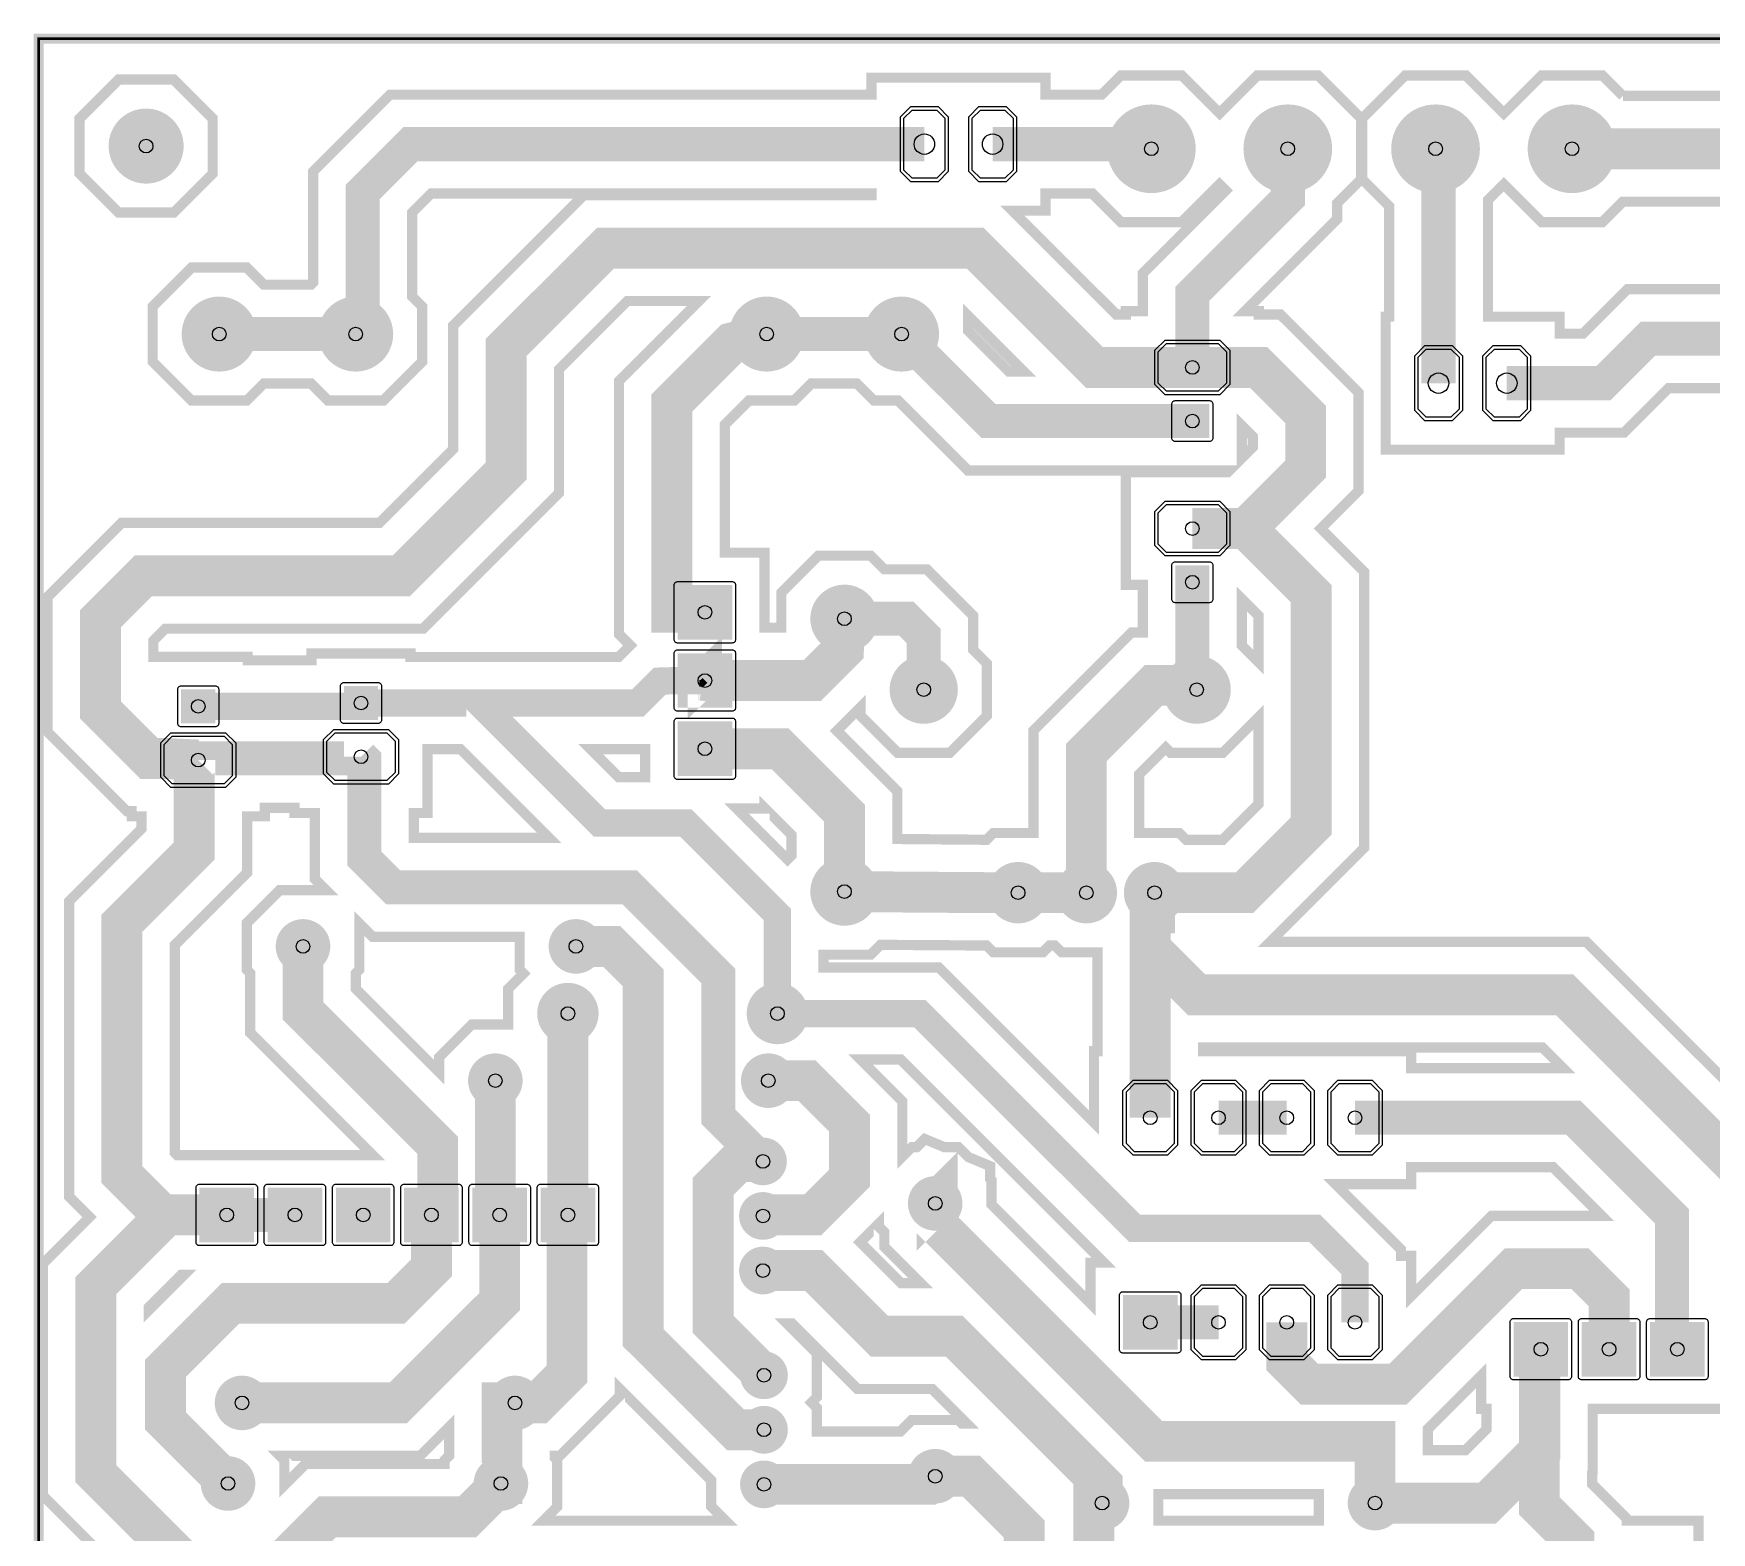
# Model space of a CAD drawing. Header units: inches. Extents: x -0.01 to 3.94, y -3.94 to 0.01.
# Drawn here: x -0.007 to 2.452, y -2.19 to 0.007 of the extents above; entities that cross this region are included whole.
import ezdxf

# ---------------------------------------------------------------- set-up
doc = ezdxf.new("R2010")
doc.units = ezdxf.units.IN
doc.header["$MEASUREMENT"] = 0
doc.layers.get('0').update_dxf_attribs({"linetype": 'CONTINUOUS'})
for name, color, linetype in [('1', 1, 'CONTINUOUS'), ('2', 2, 'CONTINUOUS'), ('3', 3, 'CONTINUOUS'), ('4', 4, 'CONTINUOUS')]:
    doc.layers.add(name, color=color, linetype=linetype)

# ---------------------------------------------------------------- blocks, each defined once
blk = doc.blocks.new('EPAD')
at = {"const_width": 0.5}
blk.add_lwpolyline([(-0.25, 0, 1), (0.25, 0, 1)], format="xyb", close=True, dxfattribs=at)
blk = doc.blocks.new('RPAD')
blk.add_trace([(-0.5, -0.5), (-0.5, 0.5), (0.5, -0.5), (0.5, 0.5)])

msp = doc.modelspace()

# ---------------------------------------------------------------- linework, layer by layer
for centre, radius in [((0.15748, -0.15748), 0.01), ((1.298087, -0.15464), 0.015), ((1.398087, -0.15464), 0.015), ((1.630709, -0.161417), 0.01), ((1.830709, -0.161417), 0.01), ((2.047244, -0.161417), 0.01), ((2.247244, -0.161417), 0.01), ((0.264567, -0.433071), 0.01), ((0.464567, -0.433071), 0.01), ((1.066929, -0.433071), 0.01), ((1.264567, -0.433071), 0.01), ((1.690845, -0.481913), 0.01), ((2.05163, -0.505034), 0.015), ((2.15163, -0.505034), 0.015), ((1.690845, -0.560653), 0.01), ((1.690845, -0.718133), 0.01), ((1.690845, -0.796874), 0.01), ((0.976378, -0.840945), 0.01), ((1.180917, -0.850394), 0.01), ((0.976378, -0.940945), 0.01), ((1.297144, -0.954354), 0.01), ((1.697144, -0.954354), 0.01), ((0.233802, -0.978797), 0.01), ((0.472441, -0.973959), 0.01), ((0.976378, -1.040945), 0.01), ((0.233802, -1.057537), 0.01), ((0.472441, -1.052699), 0.01), ((1.180917, -1.250394), 0.01), ((1.435433, -1.251969), 0.01), ((1.535433, -1.251969), 0.01), ((1.635433, -1.251969), 0.01), ((0.387402, -1.330709), 0.01), ((0.787402, -1.330709), 0.01), ((0.775591, -1.429134), 0.01), ((1.082677, -1.429134), 0.01), ((0.669291, -1.527559), 0.01), ((1.069291, -1.527559), 0.01), ((1.629134, -1.58189), 0.01), ((1.729134, -1.58189), 0.01), ((1.829134, -1.58189), 0.01), ((1.929134, -1.58189), 0.01), ((1.06152, -1.645881), 0.01), ((0.275591, -1.724409), 0.01), ((0.375591, -1.724409), 0.01), ((0.475591, -1.724409), 0.01), ((0.575591, -1.724409), 0.01), ((0.675591, -1.724409), 0.01), ((0.775591, -1.724409), 0.01), ((1.06152, -1.725881), 0.01), ((1.313898, -1.707474), 0.01), ((1.06152, -1.805881), 0.01), ((1.629134, -1.88189), 0.01), ((1.729134, -1.88189), 0.01), ((1.829134, -1.88189), 0.01), ((1.929134, -1.88189), 0.01), ((2.201575, -1.92126), 0.01), ((2.301575, -1.92126), 0.01), ((2.401575, -1.92126), 0.01), ((1.062992, -1.95937), 0.01), ((0.298032, -2), 0.01), ((0.698031, -2), 0.01), ((1.062992, -2.03937), 0.01), ((0.2775, -2.11811), 0.01), ((0.6775, -2.11811), 0.01), ((1.062992, -2.11937), 0.01), ((1.313898, -2.107474), 0.01), ((1.558504, -2.14685), 0.01), ((1.958504, -2.14685), 0.01)]:
    msp.add_circle(centre, radius)
at = {"layer": '1'}
for points in [[(1.278016, -0.09964), (1.318158, -0.09964), (1.333087, -0.114569), (1.333087, -0.194711), (1.318158, -0.20964), (1.278016, -0.20964), (1.263087, -0.194711), (1.263087, -0.114569), (1.278016, -0.09964)], [(1.378016, -0.09964), (1.418158, -0.09964), (1.433087, -0.114569), (1.433087, -0.194711), (1.418158, -0.20964), (1.378016, -0.20964), (1.363087, -0.194711), (1.363087, -0.114569), (1.378016, -0.09964)], [(1.745844, -0.456842), (1.745844, -0.506984), (1.730915, -0.521913), (1.650774, -0.521913), (1.635844, -0.506984), (1.635844, -0.456842), (1.650774, -0.441913), (1.730915, -0.441913), (1.745844, -0.456842)], [(2.031559, -0.450034), (2.071701, -0.450034), (2.08663, -0.464963), (2.08663, -0.545105), (2.071701, -0.560034), (2.031559, -0.560034), (2.01663, -0.545105), (2.01663, -0.464963), (2.031559, -0.450034)], [(2.131559, -0.450034), (2.171701, -0.450034), (2.18663, -0.464963), (2.18663, -0.545105), (2.171701, -0.560034), (2.131559, -0.560034), (2.11663, -0.545105), (2.11663, -0.464963), (2.131559, -0.450034)], [(1.665844, -0.530653), (1.715845, -0.530653), (1.716852, -0.530755), (1.717791, -0.531046), (1.71864, -0.531507), (1.71938, -0.532118), (1.71999, -0.532858), (1.720452, -0.533707), (1.720743, -0.534646), (1.720845, -0.535653), (1.720845, -0.585653), (1.720743, -0.586661), (1.720452, -0.587599), (1.71999, -0.588448), (1.71938, -0.589189), (1.71864, -0.589799), (1.717791, -0.59026), (1.716852, -0.590552), (1.715845, -0.590653), (1.665844, -0.590653), (1.664837, -0.590552), (1.663898, -0.59026), (1.663049, -0.589799), (1.662309, -0.589189), (1.661698, -0.588448), (1.661237, -0.587599), (1.660946, -0.586661), (1.660844, -0.585653), (1.660844, -0.535653), (1.660946, -0.534646), (1.661237, -0.533707), (1.661698, -0.532858), (1.662309, -0.532118), (1.663049, -0.531507), (1.663898, -0.531046), (1.664837, -0.530755), (1.665844, -0.530653)], [(1.745844, -0.693063), (1.745844, -0.743204), (1.730915, -0.758133), (1.650774, -0.758133), (1.635844, -0.743204), (1.635844, -0.693063), (1.650774, -0.678133), (1.730915, -0.678133), (1.745844, -0.693063)], [(1.665844, -0.766874), (1.715845, -0.766874), (1.716852, -0.766975), (1.717791, -0.767267), (1.71864, -0.767728), (1.71938, -0.768338), (1.71999, -0.769078), (1.720452, -0.769928), (1.720743, -0.770866), (1.720845, -0.771874), (1.720845, -0.821874), (1.720743, -0.822881), (1.720452, -0.82382), (1.71999, -0.824669), (1.71938, -0.825409), (1.71864, -0.82602), (1.717791, -0.826481), (1.716852, -0.826772), (1.715845, -0.826874), (1.665844, -0.826874), (1.664837, -0.826772), (1.663898, -0.826481), (1.663049, -0.82602), (1.662309, -0.825409), (1.661698, -0.824669), (1.661237, -0.82382), (1.660946, -0.822881), (1.660844, -0.821874), (1.660844, -0.771874), (1.660946, -0.770866), (1.661237, -0.769928), (1.661698, -0.769078), (1.662309, -0.768338), (1.663049, -0.767728), (1.663898, -0.767267), (1.664837, -0.766975), (1.665844, -0.766874)], [(0.931378, -0.880945), (0.931378, -0.800945), (0.93148, -0.799937), (0.931771, -0.798999), (0.932232, -0.79815), (0.932842, -0.797409), (0.933583, -0.796799), (0.934432, -0.796338), (0.93537, -0.796046), (0.936378, -0.795945), (1.016378, -0.795945), (1.017385, -0.796046), (1.018324, -0.796338), (1.019173, -0.796799), (1.019913, -0.797409), (1.020524, -0.79815), (1.020985, -0.798999), (1.021276, -0.799937), (1.021378, -0.800945), (1.021378, -0.880945), (1.021276, -0.881952), (1.020985, -0.882891), (1.020524, -0.88374), (1.019913, -0.88448), (1.019173, -0.885091), (1.018324, -0.885552), (1.017385, -0.885843), (1.016378, -0.885945), (0.936378, -0.885945), (0.93537, -0.885843), (0.934432, -0.885552), (0.933583, -0.885091), (0.932842, -0.88448), (0.932232, -0.88374), (0.931771, -0.882891), (0.93148, -0.881952), (0.931378, -0.880945)], [(0.931378, -0.980945), (0.931378, -0.900945), (0.93148, -0.899937), (0.931771, -0.898999), (0.932232, -0.89815), (0.932842, -0.897409), (0.933583, -0.896799), (0.934432, -0.896338), (0.93537, -0.896046), (0.936378, -0.895945), (1.016378, -0.895945), (1.017385, -0.896046), (1.018324, -0.896338), (1.019173, -0.896799), (1.019913, -0.897409), (1.020524, -0.89815), (1.020985, -0.898999), (1.021276, -0.899937), (1.021378, -0.900945), (1.021378, -0.980945), (1.021276, -0.981952), (1.020985, -0.982891), (1.020524, -0.98374), (1.019913, -0.98448), (1.019173, -0.985091), (1.018324, -0.985552), (1.017385, -0.985843), (1.016378, -0.985945), (0.936378, -0.985945), (0.93537, -0.985843), (0.934432, -0.985552), (0.933583, -0.985091), (0.932842, -0.98448), (0.932232, -0.98374), (0.931771, -0.982891), (0.93148, -0.981952), (0.931378, -0.980945)], [(0.208802, -0.948797), (0.258802, -0.948797), (0.259809, -0.948898), (0.260748, -0.94919), (0.261597, -0.949651), (0.262337, -0.950261), (0.262948, -0.951002), (0.263409, -0.951851), (0.2637, -0.952789), (0.263802, -0.953797), (0.263802, -1.003797), (0.2637, -1.004804), (0.263409, -1.005743), (0.262948, -1.006592), (0.262337, -1.007332), (0.261597, -1.007943), (0.260748, -1.008404), (0.259809, -1.008695), (0.258802, -1.008797), (0.208802, -1.008797), (0.207794, -1.008695), (0.206856, -1.008404), (0.206006, -1.007943), (0.205266, -1.007332), (0.204656, -1.006592), (0.204194, -1.005743), (0.203903, -1.004804), (0.203802, -1.003797), (0.203802, -0.953797), (0.203903, -0.952789), (0.204194, -0.951851), (0.204656, -0.951002), (0.205266, -0.950261), (0.206006, -0.949651), (0.206856, -0.94919), (0.207794, -0.948898), (0.208802, -0.948797)], [(0.447441, -0.943959), (0.497441, -0.943959), (0.498448, -0.944061), (0.499387, -0.944352), (0.500236, -0.944813), (0.500976, -0.945424), (0.501587, -0.946164), (0.502048, -0.947013), (0.502339, -0.947952), (0.502441, -0.948959), (0.502441, -0.998959), (0.502339, -0.999967), (0.502048, -1.000905), (0.501587, -1.001754), (0.500976, -1.002494), (0.500236, -1.003105), (0.499387, -1.003566), (0.498448, -1.003857), (0.497441, -1.003959), (0.447441, -1.003959), (0.446433, -1.003857), (0.445495, -1.003566), (0.444646, -1.003105), (0.443906, -1.002494), (0.443295, -1.001754), (0.442834, -1.000905), (0.442543, -0.999967), (0.442441, -0.998959), (0.442441, -0.948959), (0.442543, -0.947952), (0.442834, -0.947013), (0.443295, -0.946164), (0.443906, -0.945424), (0.444646, -0.944813), (0.445495, -0.944352), (0.446433, -0.944061), (0.447441, -0.943959)], [(0.931378, -1.080945), (0.931378, -1.000945), (0.93148, -0.999937), (0.931771, -0.998999), (0.932232, -0.99815), (0.932842, -0.997409), (0.933583, -0.996799), (0.934432, -0.996338), (0.93537, -0.996046), (0.936378, -0.995945), (1.016378, -0.995945), (1.017385, -0.996046), (1.018324, -0.996338), (1.019173, -0.996799), (1.019913, -0.997409), (1.020524, -0.99815), (1.020985, -0.998999), (1.021276, -0.999937), (1.021378, -1.000945), (1.021378, -1.080945), (1.021276, -1.081952), (1.020985, -1.082891), (1.020524, -1.08374), (1.019913, -1.08448), (1.019173, -1.085091), (1.018324, -1.085552), (1.017385, -1.085843), (1.016378, -1.085945), (0.936378, -1.085945), (0.93537, -1.085843), (0.934432, -1.085552), (0.933583, -1.085091), (0.932842, -1.08448), (0.932232, -1.08374), (0.931771, -1.082891), (0.93148, -1.081952), (0.931378, -1.080945)], [(0.288802, -1.032466), (0.288802, -1.082608), (0.273872, -1.097537), (0.193731, -1.097537), (0.178802, -1.082608), (0.178802, -1.032466), (0.193731, -1.017537), (0.273872, -1.017537), (0.288802, -1.032466)], [(0.527441, -1.027628), (0.527441, -1.07777), (0.512512, -1.092699), (0.43237, -1.092699), (0.417441, -1.07777), (0.417441, -1.027628), (0.43237, -1.012699), (0.512512, -1.012699), (0.527441, -1.027628)], [(1.604063, -1.52689), (1.654205, -1.52689), (1.669134, -1.541819), (1.669134, -1.621961), (1.654205, -1.63689), (1.604063, -1.63689), (1.589134, -1.621961), (1.589134, -1.541819), (1.604063, -1.52689)], [(1.704063, -1.52689), (1.754205, -1.52689), (1.769134, -1.541819), (1.769134, -1.621961), (1.754205, -1.63689), (1.704063, -1.63689), (1.689134, -1.621961), (1.689134, -1.541819), (1.704063, -1.52689)], [(1.804063, -1.52689), (1.854205, -1.52689), (1.869134, -1.541819), (1.869134, -1.621961), (1.854205, -1.63689), (1.804063, -1.63689), (1.789134, -1.621961), (1.789134, -1.541819), (1.804063, -1.52689)], [(1.904063, -1.52689), (1.954205, -1.52689), (1.969134, -1.541819), (1.969134, -1.621961), (1.954205, -1.63689), (1.904063, -1.63689), (1.889134, -1.621961), (1.889134, -1.541819), (1.904063, -1.52689)], [(0.235591, -1.67941), (0.315591, -1.67941), (0.316598, -1.679511), (0.317537, -1.679802), (0.318386, -1.680263), (0.319126, -1.680874), (0.319737, -1.681614), (0.320198, -1.682463), (0.320489, -1.683402), (0.320591, -1.684409), (0.320591, -1.764409), (0.320489, -1.765417), (0.320198, -1.766356), (0.319737, -1.767205), (0.319126, -1.767945), (0.318386, -1.768556), (0.317537, -1.769017), (0.316598, -1.769308), (0.315591, -1.769409), (0.235591, -1.769409), (0.234583, -1.769308), (0.233644, -1.769017), (0.232795, -1.768556), (0.232055, -1.767945), (0.231444, -1.767205), (0.230983, -1.766356), (0.230692, -1.765417), (0.230591, -1.764409), (0.230591, -1.684409), (0.230692, -1.683402), (0.230983, -1.682463), (0.231444, -1.681614), (0.232055, -1.680874), (0.232795, -1.680263), (0.233644, -1.679802), (0.234583, -1.679511), (0.235591, -1.67941)], [(0.335591, -1.67941), (0.415591, -1.67941), (0.416598, -1.679511), (0.417537, -1.679802), (0.418386, -1.680263), (0.419126, -1.680874), (0.419737, -1.681614), (0.420198, -1.682463), (0.420489, -1.683402), (0.420591, -1.684409), (0.420591, -1.764409), (0.420489, -1.765417), (0.420198, -1.766356), (0.419737, -1.767205), (0.419126, -1.767945), (0.418386, -1.768556), (0.417537, -1.769017), (0.416598, -1.769308), (0.415591, -1.769409), (0.335591, -1.769409), (0.334583, -1.769308), (0.333644, -1.769017), (0.332795, -1.768556), (0.332055, -1.767945), (0.331445, -1.767205), (0.330983, -1.766356), (0.330692, -1.765417), (0.330591, -1.764409), (0.330591, -1.684409), (0.330692, -1.683402), (0.330983, -1.682463), (0.331445, -1.681614), (0.332055, -1.680874), (0.332795, -1.680263), (0.333644, -1.679802), (0.334583, -1.679511), (0.335591, -1.67941)], [(0.435591, -1.67941), (0.515591, -1.67941), (0.516598, -1.679511), (0.517537, -1.679802), (0.518386, -1.680263), (0.519126, -1.680874), (0.519737, -1.681614), (0.520198, -1.682463), (0.520489, -1.683402), (0.520591, -1.684409), (0.520591, -1.764409), (0.520489, -1.765417), (0.520198, -1.766356), (0.519737, -1.767205), (0.519126, -1.767945), (0.518386, -1.768556), (0.517537, -1.769017), (0.516598, -1.769308), (0.515591, -1.769409), (0.435591, -1.769409), (0.434583, -1.769308), (0.433644, -1.769017), (0.432795, -1.768556), (0.432055, -1.767945), (0.431444, -1.767205), (0.430983, -1.766356), (0.430692, -1.765417), (0.430591, -1.764409), (0.430591, -1.684409), (0.430692, -1.683402), (0.430983, -1.682463), (0.431444, -1.681614), (0.432055, -1.680874), (0.432795, -1.680263), (0.433644, -1.679802), (0.434583, -1.679511), (0.435591, -1.67941)], [(0.535591, -1.67941), (0.615591, -1.67941), (0.616598, -1.679511), (0.617537, -1.679802), (0.618386, -1.680263), (0.619126, -1.680874), (0.619737, -1.681614), (0.620198, -1.682463), (0.620489, -1.683402), (0.620591, -1.684409), (0.620591, -1.764409), (0.620489, -1.765417), (0.620198, -1.766356), (0.619737, -1.767205), (0.619126, -1.767945), (0.618386, -1.768556), (0.617537, -1.769017), (0.616598, -1.769308), (0.615591, -1.769409), (0.535591, -1.769409), (0.534583, -1.769308), (0.533644, -1.769017), (0.532795, -1.768556), (0.532055, -1.767945), (0.531444, -1.767205), (0.530983, -1.766356), (0.530692, -1.765417), (0.530591, -1.764409), (0.530591, -1.684409), (0.530692, -1.683402), (0.530983, -1.682463), (0.531444, -1.681614), (0.532055, -1.680874), (0.532795, -1.680263), (0.533644, -1.679802), (0.534583, -1.679511), (0.535591, -1.67941)], [(0.635591, -1.67941), (0.715591, -1.67941), (0.716598, -1.679511), (0.717537, -1.679802), (0.718386, -1.680263), (0.719126, -1.680874), (0.719737, -1.681614), (0.720198, -1.682463), (0.720489, -1.683402), (0.720591, -1.684409), (0.720591, -1.764409), (0.720489, -1.765417), (0.720198, -1.766356), (0.719737, -1.767205), (0.719126, -1.767945), (0.718386, -1.768556), (0.717537, -1.769017), (0.716598, -1.769308), (0.715591, -1.769409), (0.635591, -1.769409), (0.634583, -1.769308), (0.633644, -1.769017), (0.632795, -1.768556), (0.632055, -1.767945), (0.631445, -1.767205), (0.630983, -1.766356), (0.630692, -1.765417), (0.630591, -1.764409), (0.630591, -1.684409), (0.630692, -1.683402), (0.630983, -1.682463), (0.631445, -1.681614), (0.632055, -1.680874), (0.632795, -1.680263), (0.633644, -1.679802), (0.634583, -1.679511), (0.635591, -1.67941)], [(0.735591, -1.67941), (0.815591, -1.67941), (0.816598, -1.679511), (0.817537, -1.679802), (0.818386, -1.680263), (0.819126, -1.680874), (0.819737, -1.681614), (0.820198, -1.682463), (0.820489, -1.683402), (0.820591, -1.684409), (0.820591, -1.764409), (0.820489, -1.765417), (0.820198, -1.766356), (0.819737, -1.767205), (0.819126, -1.767945), (0.818386, -1.768556), (0.817537, -1.769017), (0.816598, -1.769308), (0.815591, -1.769409), (0.735591, -1.769409), (0.734583, -1.769308), (0.733644, -1.769017), (0.732795, -1.768556), (0.732055, -1.767945), (0.731444, -1.767205), (0.730983, -1.766356), (0.730692, -1.765417), (0.730591, -1.764409), (0.730591, -1.684409), (0.730692, -1.683402), (0.730983, -1.682463), (0.731444, -1.681614), (0.732055, -1.680874), (0.732795, -1.680263), (0.733644, -1.679802), (0.734583, -1.679511), (0.735591, -1.67941)], [(1.589134, -1.83689), (1.669134, -1.83689), (1.670141, -1.836991), (1.67108, -1.837283), (1.671929, -1.837744), (1.672669, -1.838354), (1.67328, -1.839095), (1.673741, -1.839944), (1.674032, -1.840882), (1.674134, -1.84189), (1.674134, -1.92189), (1.674032, -1.922897), (1.673741, -1.923836), (1.67328, -1.924685), (1.672669, -1.925425), (1.671929, -1.926036), (1.67108, -1.926497), (1.670141, -1.926788), (1.669134, -1.92689), (1.589134, -1.92689), (1.588126, -1.926788), (1.587188, -1.926497), (1.586339, -1.926036), (1.585598, -1.925425), (1.584988, -1.924685), (1.584527, -1.923836), (1.584235, -1.922897), (1.584134, -1.92189), (1.584134, -1.84189), (1.584235, -1.840882), (1.584527, -1.839944), (1.584988, -1.839095), (1.585598, -1.838354), (1.586339, -1.837744), (1.587188, -1.837283), (1.588126, -1.836991), (1.589134, -1.83689)], [(1.704063, -1.82689), (1.754205, -1.82689), (1.769134, -1.841819), (1.769134, -1.921961), (1.754205, -1.93689), (1.704063, -1.93689), (1.689134, -1.921961), (1.689134, -1.841819), (1.704063, -1.82689)], [(1.804063, -1.82689), (1.854205, -1.82689), (1.869134, -1.841819), (1.869134, -1.921961), (1.854205, -1.93689), (1.804063, -1.93689), (1.789134, -1.921961), (1.789134, -1.841819), (1.804063, -1.82689)], [(1.904063, -1.82689), (1.954205, -1.82689), (1.969134, -1.841819), (1.969134, -1.921961), (1.954205, -1.93689), (1.904063, -1.93689), (1.889134, -1.921961), (1.889134, -1.841819), (1.904063, -1.82689)], [(2.241575, -1.96626), (2.161575, -1.96626), (2.160567, -1.966158), (2.159629, -1.965867), (2.15878, -1.965406), (2.158039, -1.964795), (2.157429, -1.964055), (2.156968, -1.963206), (2.156676, -1.962267), (2.156575, -1.96126), (2.156575, -1.88126), (2.156676, -1.880252), (2.156968, -1.879314), (2.157429, -1.878465), (2.158039, -1.877724), (2.15878, -1.877114), (2.159629, -1.876653), (2.160567, -1.876361), (2.161575, -1.87626), (2.241575, -1.87626), (2.242582, -1.876361), (2.243521, -1.876653), (2.24437, -1.877114), (2.24511, -1.877724), (2.245721, -1.878465), (2.246182, -1.879314), (2.246473, -1.880252), (2.246575, -1.88126), (2.246575, -1.96126), (2.246473, -1.962267), (2.246182, -1.963206), (2.245721, -1.964055), (2.24511, -1.964795), (2.24437, -1.965406), (2.243521, -1.965867), (2.242582, -1.966158), (2.241575, -1.96626)], [(2.341575, -1.96626), (2.261575, -1.96626), (2.260567, -1.966158), (2.259629, -1.965867), (2.25878, -1.965406), (2.258039, -1.964795), (2.257429, -1.964055), (2.256968, -1.963206), (2.256676, -1.962267), (2.256575, -1.96126), (2.256575, -1.88126), (2.256676, -1.880252), (2.256968, -1.879314), (2.257429, -1.878465), (2.258039, -1.877724), (2.25878, -1.877114), (2.259629, -1.876653), (2.260567, -1.876361), (2.261575, -1.87626), (2.341575, -1.87626), (2.342582, -1.876361), (2.343521, -1.876653), (2.34437, -1.877114), (2.34511, -1.877724), (2.345721, -1.878465), (2.346182, -1.879314), (2.346473, -1.880252), (2.346575, -1.88126), (2.346575, -1.96126), (2.346473, -1.962267), (2.346182, -1.963206), (2.345721, -1.964055), (2.34511, -1.964795), (2.34437, -1.965406), (2.343521, -1.965867), (2.342582, -1.966158), (2.341575, -1.96626)], [(2.441575, -1.96626), (2.361575, -1.96626), (2.360567, -1.966158), (2.359629, -1.965867), (2.358779, -1.965406), (2.358039, -1.964795), (2.357429, -1.964055), (2.356968, -1.963206), (2.356676, -1.962267), (2.356575, -1.96126), (2.356575, -1.88126), (2.356676, -1.880252), (2.356968, -1.879314), (2.357429, -1.878465), (2.358039, -1.877724), (2.358779, -1.877114), (2.359629, -1.876653), (2.360567, -1.876361), (2.361575, -1.87626), (2.441575, -1.87626), (2.442582, -1.876361), (2.443521, -1.876653), (2.44437, -1.877114), (2.44511, -1.877724), (2.445721, -1.878465), (2.446182, -1.879314), (2.446473, -1.880252), (2.446575, -1.88126), (2.446575, -1.96126), (2.446473, -1.962267), (2.446182, -1.963206), (2.445721, -1.964055), (2.44511, -1.964795), (2.44437, -1.965406), (2.443521, -1.965867), (2.442582, -1.966158), (2.441575, -1.96626)]]:
    msp.add_lwpolyline(points, close=True, dxfattribs=at)
at = {"layer": '2', "const_width": 0.004}
msp.add_lwpolyline([(0, -3.937008), (3.937008, -3.937008), (3.937008, 0), (0, 0), (0, -3.937008)], dxfattribs=at)
msp.add_lwpolyline([(0, -3.937008), (3.937008, -3.937008), (3.937008, 0), (0, 0), (0, -3.937008)], dxfattribs=at)
at = {"layer": '3'}
for points, const_width in [([(3.937008, -3.929134), (0, -3.929134), (0, 0), (3.937008, 0), (3.937008, -3.929134)], 0.015), ([(0.1675, -2.29718), (0.006256, -2.135936), (0.006256, -1.79586), (0.074604, -1.727512), (0.044548, -1.697456), (0.044548, -1.264468), (0.150553, -1.158463), (0.150553, -1.140037), (0.136302, -1.140037), (0.136302, -1.132617), (0.129316, -1.132617), (0.013052, -1.016353), (0.013052, -0.818292), (0.121442, -0.709902), (0.499395, -0.709902), (0.60754, -0.601757), (0.60754, -0.420654), (0.798607, -0.229587), (1.220587, -0.229587), (1.220587, -0.22714), (0.574947, -0.22714), (0.547313, -0.254774), (0.547313, -0.377931), (0.562067, -0.392685), (0.562067, -0.473457), (0.504953, -0.53057), (0.424181, -0.53057), (0.399181, -0.50557), (0.329953, -0.50557), (0.304953, -0.53057), (0.224181, -0.53057), (0.167067, -0.473457), (0.167067, -0.392685), (0.224181, -0.335571), (0.304953, -0.335571), (0.329953, -0.360571), (0.399181, -0.360571), (0.402313, -0.357439), (0.402313, -0.194713), (0.514886, -0.082141), (1.220587, -0.082141), (1.220587, -0.057141), (1.475587, -0.057141), (1.475587, -0.082141), (1.557958, -0.082141), (1.586181, -0.053918), (1.675237, -0.053918), (1.730709, -0.10939), (1.786181, -0.053918), (1.875237, -0.053918), (1.938208, -0.116889), (1.938208, -0.205945), (1.903208, -0.240945), (1.903208, -0.264182), (1.767977, -0.399413), (1.788344, -0.399413), (1.788344, -0.404413), (1.819894, -0.404413), (1.934395, -0.518915), (1.934395, -0.662924), (1.879185, -0.718133), (1.942595, -0.781543), (1.942595, -1.186304), (1.804824, -1.324075), (2.268322, -1.324075), (2.59174, -1.647494)], 0.015), ([(2.516476, -0.512359), (2.388564, -0.512359), (2.32339, -0.577533), (2.22913, -0.577533), (2.22913, -0.602533), (1.974131, -0.602533), (1.974131, -0.407534), (1.979131, -0.407534), (1.979131, -0.245331), (1.939744, -0.205945), (1.939744, -0.116889), (2.002716, -0.053918), (2.091772, -0.053918), (2.147244, -0.10939), (2.202716, -0.053918), (2.291772, -0.053918), (2.321772, -0.083918)], 0.015), ([(0.059981, -0.197866), (0.059981, -0.117094), (0.117094, -0.059981), (0.197866, -0.059981), (0.25498, -0.117094), (0.25498, -0.197866), (0.197866, -0.25498), (0.117094, -0.25498), (0.059981, -0.197866)], 0.015), ([(2.321772, -0.083918), (2.910054, -0.083918)], 0.015), ([(1.298087, -0.15464), (0.544917, -0.15464), (0.474813, -0.224744), (0.474813, -0.422825), (0.464567, -0.433071)], 0.05), ([(1.398087, -0.15464), (1.623932, -0.15464), (1.630709, -0.161417)], 0.05), ([(1.690845, -0.481913), (1.690845, -0.374016), (1.830709, -0.234152), (1.830709, -0.161417)], 0.05), ([(2.047244, -0.161417), (2.05163, -0.165804), (2.05163, -0.505034)], 0.05), ([(2.952756, -1.90315), (2.917756, -1.901575), (2.889764, -1.901575), (2.854331, -1.866142), (2.854331, -1.633858), (2.582677, -1.362205), (2.582677, -0.787402), (2.73622, -0.633858), (3.003937, -0.633858), (3.074803, -0.562992), (3.074803, -0.358268), (2.877953, -0.161417), (2.307244, -0.161417), (2.247244, -0.161417)], 0.06), ([(1.739797, -0.222533), (1.618345, -0.343985), (1.618345, -0.399413), (1.593345, -0.399413), (1.593345, -0.404413), (1.579345, -0.404413), (1.427072, -0.25214), (1.475587, -0.25214), (1.475587, -0.22714), (1.544404, -0.22714), (1.586181, -0.268917), (1.675237, -0.268917), (1.730709, -0.213445), (1.739797, -0.222533)], 0.015), ([(2.845852, -0.238917), (2.321772, -0.238917), (2.291772, -0.268917), (2.202716, -0.268917), (2.147244, -0.213445), (2.12413, -0.236559), (2.12413, -0.407534), (2.22913, -0.407534), (2.22913, -0.432534), (2.263329, -0.432534), (2.328504, -0.36736), (2.513969, -0.36736)], 0.015), ([(1.690845, -0.481913), (1.547244, -0.481913), (1.372418, -0.307087), (0.830709, -0.307087), (0.685039, -0.452756), (0.685039, -0.633858), (0.531496, -0.787402), (0.153543, -0.787402), (0.090551, -0.850394), (0.090551, -0.984252), (0.161417, -1.055118), (0.183802, -1.055118), (0.233802, -1.057537)], 0.06), ([(0.873253, -0.479035), (0.850554, -0.501734), (0.850554, -0.873046), (0.86698, -0.889473), (0.849994, -0.906459), (0.544941, -0.906459), (0.544941, -0.901459), (0.399941, -0.901459), (0.399941, -0.911297), (0.306301, -0.911297), (0.306301, -0.906297), (0.168051, -0.906297), (0.168051, -0.882495), (0.185644, -0.864901), (0.563597, -0.864901), (0.762539, -0.66596), (0.762539, -0.484857), (0.86281, -0.384586), (0.967701, -0.384586), (0.873253, -0.479035)], 0.015), ([(1.443883, -0.488154), (1.42218, -0.488154), (1.362067, -0.428041), (1.362067, -0.406337), (1.443883, -0.488154)], 0.015), ([(0.264567, -0.433071), (0.464567, -0.433071)], 0.05), ([(0.976378, -0.840945), (0.928053, -0.840945), (0.928053, -0.533835), (1.015848, -0.44604), (1.065848, -0.433071), (1.066929, -0.433071)], 0.06), ([(1.066929, -0.433071), (1.264567, -0.433071)], 0.05), ([(1.264567, -0.433071), (1.392149, -0.560653), (1.690845, -0.560653)], 0.05), ([(2.15163, -0.505034), (2.29336, -0.505034), (2.358534, -0.439859), (2.579355, -0.439859), (2.580608, -0.438606)], 0.05), ([(1.769585, -0.718133), (1.856896, -0.630822), (1.856896, -0.551016), (1.787793, -0.481913), (1.690845, -0.481913)], 0.06), ([(1.224181, -0.53057), (1.259537, -0.53057), (1.362119, -0.633153), (1.744965, -0.633153), (1.742483, -0.635634), (1.593345, -0.635634), (1.593345, -0.800633), (1.618345, -0.800633), (1.618345, -0.870555), (1.601643, -0.870555), (1.457933, -1.014265), (1.457933, -1.164469), (1.399189, -1.164469), (1.389245, -1.174413), (1.258417, -1.173285), (1.258417, -1.103147), (1.169837, -1.014567), (1.204644, -0.97976), (1.204644, -0.992669), (1.258829, -1.046854), (1.335458, -1.046854), (1.389643, -0.992669), (1.389643, -0.916039), (1.369643, -0.896039), (1.369643, -0.845854), (1.301684, -0.777894), (1.239232, -0.777894), (1.219232, -0.757894), (1.142603, -0.757894), (1.088418, -0.812079), (1.088418, -0.863445), (1.063878, -0.863445), (1.063878, -0.753445), (1.005553, -0.753445), (1.005553, -0.565936), (1.040918, -0.53057), (1.107315, -0.53057), (1.132315, -0.50557), (1.199181, -0.50557), (1.224181, -0.53057)], 0.015), ([(1.779396, -0.583117), (1.779396, -0.598721), (1.763344, -0.614773), (1.763344, -0.567065), (1.779396, -0.583117)], 0.015), ([(1.635433, -1.251969), (1.76733, -1.251969), (1.865096, -1.154203), (1.865096, -0.813644), (1.769585, -0.718133)], 0.06), ([(1.690845, -0.718133), (1.769585, -0.718133)], 0.06), ([(1.690845, -0.796874), (1.690845, -0.948055), (1.697144, -0.954354)], 0.05), ([(1.787596, -0.845746), (1.787596, -0.913992), (1.763344, -0.88974), (1.763344, -0.821494), (1.787596, -0.845746)], 0.015), ([(0.976378, -0.940945), (1.133858, -0.940945), (1.17941, -0.895394), (1.180917, -0.850394)], 0.06), ([(1.180917, -0.850394), (1.271654, -0.850394), (1.297144, -0.875884), (1.297144, -0.954354)], 0.05), ([(0.972395, -0.940991), (0.972918, -0.940468), (0.976378, -0.937008), (0.976378, -0.940945)], 0.05), ([(0.647, -0.973959), (0.877953, -0.973959), (0.910082, -0.94183), (0.936378, -0.941034), (0.972352, -0.941034)], 0.04), ([(0.976378, -0.940945), (0.971981, -0.941405)], 0.06), ([(0.967098, -0.945128), (0.96921, -0.944176), (0.976378, -0.940945)], 0.05), ([(0.968258, -0.945128), (0.967098, -0.945128)], 0.05), ([(0.972352, -0.941034), (0.976378, -0.940945)], 0.06), ([(0.976378, -0.940945), (0.972395, -0.940991)], 0.06), ([(0.967913, -0.94183), (0.971981, -0.941405)], 0.05), ([(0.972918, -0.940468), (0.976378, -0.940945)], 0.06), ([(0.968258, -0.945128), (0.96921, -0.944176), (0.971981, -0.941405)], 0.05), ([(0.971981, -0.941405), (0.976378, -0.940945)], 0.05), ([(0.971981, -0.941405), (0.972095, -0.941291)], 0.05), ([(0.976378, -0.940945), (0.972095, -0.941291)], 0.05), ([(0.972095, -0.941291), (0.972352, -0.941034), (0.972395, -0.940991)], 0.05), ([(1.435433, -1.251969), (1.535433, -1.251969), (1.535433, -1.046366), (1.560409, -1.02139), (1.633744, -0.948055), (1.690845, -0.948055)], 0.06), ([(0.233802, -0.978797), (0.467603, -0.978797), (0.472441, -0.973959)], 0.04), ([(1.082677, -1.429134), (1.082677, -1.283989), (0.948688, -1.15), (0.821999, -1.15), (0.647, -0.975001), (0.647, -0.973959), (0.472441, -0.973959)], 0.04), ([(0.976378, -0.940945), (0.972195, -0.945128), (0.968258, -0.945128)], 0.01), ([(1.787596, -1.122102), (1.735229, -1.174469), (1.681677, -1.174469), (1.671677, -1.164469), (1.612933, -1.164469), (1.612933, -1.078467), (1.651687, -1.039712), (1.658829, -1.046854), (1.735458, -1.046854), (1.787596, -0.994716), (1.787596, -1.122102)], 0.015), ([(0.187307, -1.724409), (0.181102, -1.724409), (0.122047, -1.665354), (0.122047, -1.296569), (0.228053, -1.190564), (0.228053, -1.063286), (0.233802, -1.057537)], 0.06), ([(0.472441, -1.052699), (0.472441, -1.055118), (0.233802, -1.055118), (0.233802, -1.057537)], 0.05), ([(1.06152, -1.645881), (0.996063, -1.580424), (0.996063, -1.374016), (0.866142, -1.244094), (0.519465, -1.244094), (0.477158, -1.201788), (0.477158, -1.057416), (0.472441, -1.052699)], 0.05), ([(0.976378, -1.040945), (1.086614, -1.040945), (1.180917, -1.135248), (1.180917, -1.250394)], 0.06), ([(0.748136, -1.171595), (0.549657, -1.171595), (0.549657, -1.135199), (0.569941, -1.135199), (0.569941, -1.041459), (0.618, -1.041459), (0.748136, -1.171595)], 0.015), ([(0.888878, -1.0825), (0.849958, -1.0825), (0.808916, -1.041459), (0.888878, -1.041459), (0.888878, -1.0825)], 0.015), ([(0.374941, -1.135199), (0.404658, -1.135199), (0.404658, -1.231818), (0.421049, -1.248209), (0.353229, -1.248209), (0.304902, -1.296536), (0.304902, -1.364881), (0.309902, -1.369881), (0.309902, -1.457142), (0.489669, -1.63691), (0.203204, -1.63691), (0.199547, -1.633253), (0.199547, -1.328671), (0.305552, -1.222665), (0.305552, -1.140037), (0.331301, -1.140037), (0.331301, -1.127618), (0.374941, -1.127618), (0.374941, -1.135199)], 0.015), ([(1.103418, -1.167349), (1.103418, -1.197079), (1.097322, -1.203175), (1.022591, -1.128444), (1.063878, -1.128444), (1.063878, -1.127809), (1.103418, -1.167349)], 0.015), ([(1.180917, -1.250394), (1.395433, -1.251969), (1.435433, -1.251969)], 0.06), ([(1.629134, -1.58189), (1.629134, -1.258268), (1.635433, -1.251969)], 0.06), ([(2.633882, -1.799236), (2.23622, -1.401575), (1.69685, -1.401575), (1.636644, -1.341369), (1.635433, -1.341369), (1.635433, -1.251969)], 0.06), ([(0.575591, -1.724409), (0.584739, -1.724409), (0.584739, -1.622378), (0.387402, -1.425041), (0.387402, -1.330709)], 0.06), ([(0.489434, -1.316594), (0.704902, -1.316594), (0.704902, -1.364881), (0.710501, -1.37048), (0.688091, -1.39289), (0.688091, -1.445059), (0.635119, -1.445059), (0.586792, -1.493387), (0.586792, -1.51483), (0.464901, -1.39294), (0.464901, -1.369881), (0.469901, -1.364881), (0.469901, -1.297061), (0.489434, -1.316594)], 0.015), ([(1.062992, -2.03937), (1.021153, -2.03937), (0.885946, -1.904163), (0.885946, -1.376758), (0.839897, -1.330709), (0.787402, -1.330709)], 0.06), ([(1.389151, -1.32943), (1.399189, -1.339468), (1.471677, -1.339468), (1.481677, -1.329468), (1.489189, -1.329468), (1.499189, -1.339468), (1.551634, -1.339468), (1.551634, -1.48439), (1.546634, -1.48439), (1.546634, -1.588971), (1.319297, -1.361634), (1.150177, -1.361634), (1.150177, -1.342893), (1.219232, -1.342893), (1.233689, -1.328436), (1.389151, -1.32943)], 0.015), ([(0.775591, -1.724409), (0.775591, -1.429134)], 0.06), ([(1.082677, -1.429134), (1.291339, -1.429134), (1.606299, -1.744094), (1.870079, -1.744094), (1.929134, -1.80315), (1.929134, -1.88189)], 0.04), ([(2.234435, -1.50939), (2.011633, -1.50939), (2.011633, -1.48439), (1.706633, -1.48439), (1.706633, -1.479074), (2.204119, -1.479074), (2.234435, -1.50939)], 0.015), ([(0.669291, -1.527559), (0.669291, -1.71811), (0.675591, -1.724409)], 0.06), ([(1.069291, -1.527559), (1.125984, -1.527559), (1.188222, -1.589797), (1.188222, -1.67063), (1.134443, -1.724409), (1.062992, -1.724409), (1.06152, -1.725881)], 0.06), ([(1.5388, -1.772053), (1.5388, -1.772054), (1.561136, -1.79439), (1.541634, -1.79439), (1.541634, -1.854185), (1.396397, -1.708948), (1.396397, -1.673302), (1.394321, -1.671226), (1.394321, -1.652767), (1.36281, -1.639715), (1.34807, -1.624975), (1.327225, -1.624975), (1.298638, -1.613133), (1.286796, -1.624975), (1.279725, -1.624975), (1.265722, -1.638978), (1.265722, -1.557696), (1.204659, -1.496633), (1.26338, -1.496633), (1.5388, -1.772053)], 0.015), ([(1.729134, -1.58189), (1.829134, -1.58189)], 0.05), ([(1.929134, -1.58189), (2.249342, -1.58189), (2.393701, -1.726249), (2.393701, -1.913386), (2.401575, -1.92126)], 0.05), ([(1.06152, -1.645881), (1.025122, -1.645881), (0.988714, -1.68229), (0.988714, -1.885092), (1.062992, -1.95937)], 0.06), ([(1.313898, -1.707474), (1.316822, -1.70455), (1.316822, -1.738973), (1.634171, -2.056322), (1.958504, -2.056322), (1.958504, -2.14685)], 0.06), ([(2.290572, -1.72565), (2.129316, -1.72565), (2.011633, -1.843333), (2.011633, -1.78439), (1.996633, -1.78439), (1.996633, -1.77519), (1.957093, -1.73565), (1.957093, -1.73565), (1.937578, -1.716136), (1.937578, -1.716135), (1.900833, -1.679389), (2.011633, -1.679389), (2.011633, -1.654389), (2.219311, -1.654389), (2.290572, -1.72565)], 0.015), ([(0.25, -2.270079), (0.083756, -2.103834), (0.083756, -1.827961), (0.187307, -1.724409), (0.275591, -1.724409)], 0.06), ([(0.2775, -2.11811), (0.186, -2.026611), (0.186, -1.949079), (0.281076, -1.854003), (0.523614, -1.854003), (0.575591, -1.802026), (0.575591, -1.724409)], 0.06), ([(0.298032, -2), (0.527079, -2), (0.675591, -1.851488), (0.675591, -1.724409)], 0.06), ([(0.35, -2.270079), (0.35, -2.240079), (0.423, -2.167079), (0.628531, -2.167079), (0.6775, -2.11811), (0.679, -2.11811), (0.679, -2), (0.698031, -2), (0.73184, -2), (0.774295, -1.957545), (0.774295, -1.725705), (0.775591, -1.724409)], 0.06), ([(0.275591, -1.724409), (0.375591, -1.724409)], 0.05), ([(1.231398, -1.741647), (1.239322, -1.749571), (1.239322, -1.771074), (1.292799, -1.824551), (1.264247, -1.824551), (1.204075, -1.764379), (1.231398, -1.737056), (1.231398, -1.741647)], 0.015), ([(1.558504, -2.14685), (1.558504, -2.118956), (1.341599, -1.902051), (1.232146, -1.902051), (1.135976, -1.805881), (1.06152, -1.805881)], 0.06), ([(2.301575, -1.92126), (2.301575, -1.845848), (2.258876, -1.80315), (2.161417, -1.80315), (1.992126, -1.972441), (1.862205, -1.972441), (1.829134, -1.93937), (1.829134, -1.88189)], 0.06), ([(0.161255, -1.864223), (0.161255, -1.860062), (0.209408, -1.811909), (0.213569, -1.811909), (0.161255, -1.864223)], 0.015), ([(1.629134, -1.88189), (1.729134, -1.88189)], 0.05), ([(1.177346, -1.956851), (1.200045, -1.97955), (1.309498, -1.97955), (1.359922, -2.029975), (1.35307, -2.029975), (1.34807, -2.024975), (1.279725, -2.024975), (1.26283, -2.04187), (1.140492, -2.04187), (1.140492, -2.007268), (1.132593, -1.99937), (1.140492, -1.991472), (1.140492, -1.927269), (1.096604, -1.883381), (1.103875, -1.883381), (1.177346, -1.956851)], 0.015), ([(1.958504, -2.14685), (2.123228, -2.14685), (2.199363, -2.070716), (2.2, -2.070079), (2.2, -1.922835)], 0.06), ([(2.25, -2.270079), (2.25, -2.201643), (2.199363, -2.151006), (2.199363, -2.070716), (2.199363, -1.923472), (2.2, -1.922835), (2.201575, -1.92126)], 0.06), ([(2.114075, -2.008759), (2.121863, -2.008759), (2.121863, -2.038615), (2.091127, -2.069351), (2.036004, -2.069351), (2.036004, -2.038164), (2.114075, -1.960093), (2.114075, -2.008759)], 0.015), ([(0.966353, -2.094171), (0.985493, -2.11331), (0.985493, -2.151472), (1.0066, -2.172579), (0.739703, -2.172579), (0.759999, -2.152283), (0.759999, -2.083938), (0.7565, -2.080438), (0.7565, -2.0775), (0.763941, -2.0775), (0.851794, -1.989646), (0.851794, -1.979612), (0.966353, -2.094171)], 0.015), ([(2.490601, -2.573359), (2.345042, -2.573359), (2.332428, -2.560744), (2.326453, -2.517578), (2.4325, -2.517578), (2.4325, -2.172579), (2.3275, -2.172579), (2.3275, -2.169542), (2.276862, -2.118905), (2.276862, -2.102817), (2.2775, -2.10218), (2.2775, -2.008759), (2.589074, -2.008759)], 0.015), ([(0.6015, -2.077437), (0.595, -2.083938), (0.595, -2.089579), (0.390899, -2.089579), (0.359999, -2.120479), (0.359999, -2.083938), (0.353561, -2.0775), (0.55918, -2.0775), (0.6015, -2.035179), (0.6015, -2.077437)], 0.015), ([(1.062992, -2.11937), (1.302002, -2.11937), (1.313898, -2.107474)], 0.06), ([(1.313898, -2.107474), (1.3669, -2.107474), (1.444488, -2.185062), (1.444488, -2.264567), (1.45, -2.270079)], 0.06), ([(1.558504, -2.14685), (1.5463, -2.14685), (1.5463, -2.266378), (1.55, -2.270079)], 0.06), ([(1.876005, -2.172579), (1.641004, -2.172579), (1.641004, -2.133822), (1.876005, -2.133822), (1.876005, -2.172579)], 0.015)]:
    msp.add_lwpolyline(points, dxfattribs=dict(at, const_width=const_width))
at = {"layer": '4'}
for points in [[(1.268087, -0.11664), (1.280087, -0.10464), (1.316087, -0.10464), (1.328087, -0.11664), (1.328087, -0.19264), (1.316087, -0.20464), (1.280087, -0.20464), (1.268087, -0.19264), (1.268087, -0.11664)], [(1.368087, -0.11664), (1.380087, -0.10464), (1.416087, -0.10464), (1.428087, -0.11664), (1.428087, -0.19264), (1.416087, -0.20464), (1.380087, -0.20464), (1.368087, -0.19264), (1.368087, -0.11664)], [(1.728845, -0.446913), (1.740844, -0.458913), (1.740844, -0.504913), (1.728845, -0.516913), (1.652844, -0.516913), (1.640844, -0.504913), (1.640844, -0.458913), (1.652844, -0.446913), (1.728845, -0.446913)], [(2.02163, -0.467034), (2.03363, -0.455034), (2.06963, -0.455034), (2.08163, -0.467034), (2.08163, -0.543034), (2.06963, -0.555034), (2.03363, -0.555034), (2.02163, -0.543034), (2.02163, -0.467034)], [(2.12163, -0.467034), (2.13363, -0.455034), (2.16963, -0.455034), (2.18163, -0.467034), (2.18163, -0.543034), (2.16963, -0.555034), (2.13363, -0.555034), (2.12163, -0.543034), (2.12163, -0.467034)], [(1.728845, -0.683133), (1.740844, -0.695133), (1.740844, -0.741133), (1.728845, -0.753133), (1.652844, -0.753133), (1.640844, -0.741133), (1.640844, -0.695133), (1.652844, -0.683133), (1.728845, -0.683133)], [(0.271802, -1.022537), (0.283802, -1.034537), (0.283802, -1.080537), (0.271802, -1.092537), (0.195802, -1.092537), (0.183802, -1.080537), (0.183802, -1.034537), (0.195802, -1.022537), (0.271802, -1.022537)], [(0.510441, -1.017699), (0.522441, -1.029699), (0.522441, -1.075699), (0.510441, -1.087699), (0.434441, -1.087699), (0.422441, -1.075699), (0.422441, -1.029699), (0.434441, -1.017699), (0.510441, -1.017699)], [(1.594134, -1.54389), (1.606134, -1.53189), (1.652134, -1.53189), (1.664134, -1.54389), (1.664134, -1.61989), (1.652134, -1.63189), (1.606134, -1.63189), (1.594134, -1.61989), (1.594134, -1.54389)], [(1.694134, -1.54389), (1.706134, -1.53189), (1.752134, -1.53189), (1.764134, -1.54389), (1.764134, -1.61989), (1.752134, -1.63189), (1.706134, -1.63189), (1.694134, -1.61989), (1.694134, -1.54389)], [(1.794134, -1.54389), (1.806134, -1.53189), (1.852134, -1.53189), (1.864134, -1.54389), (1.864134, -1.61989), (1.852134, -1.63189), (1.806134, -1.63189), (1.794134, -1.61989), (1.794134, -1.54389)], [(1.894134, -1.54389), (1.906134, -1.53189), (1.952134, -1.53189), (1.964134, -1.54389), (1.964134, -1.61989), (1.952134, -1.63189), (1.906134, -1.63189), (1.894134, -1.61989), (1.894134, -1.54389)], [(1.694134, -1.84389), (1.706134, -1.83189), (1.752134, -1.83189), (1.764134, -1.84389), (1.764134, -1.91989), (1.752134, -1.93189), (1.706134, -1.93189), (1.694134, -1.91989), (1.694134, -1.84389)], [(1.794134, -1.84389), (1.806134, -1.83189), (1.852134, -1.83189), (1.864134, -1.84389), (1.864134, -1.91989), (1.852134, -1.93189), (1.806134, -1.93189), (1.794134, -1.91989), (1.794134, -1.84389)], [(1.894134, -1.84389), (1.906134, -1.83189), (1.952134, -1.83189), (1.964134, -1.84389), (1.964134, -1.91989), (1.952134, -1.93189), (1.906134, -1.93189), (1.894134, -1.91989), (1.894134, -1.84389)]]:
    msp.add_lwpolyline(points, close=True, dxfattribs=at)

# ---------------------------------------------------------------- block references
at = {"layer": '1'}
for p, xscale, yscale in [((1.630709, -0.161417), 0.13, 0.13), ((1.830709, -0.161417), 0.13, 0.13), ((2.047244, -0.161417), 0.13, 0.13), ((2.247244, -0.161417), 0.13, 0.13), ((0.15748, -0.15748), 0.11, 0.11), ((0.264567, -0.433071), 0.11, 0.11), ((0.464567, -0.433071), 0.11, 0.11), ((1.066929, -0.433071), 0.11, 0.11), ((1.264567, -0.433071), 0.11, 0.11), ((1.180917, -0.850394), 0.1, 0.1), ((1.297144, -0.954354), 0.1, 0.1), ((1.697144, -0.954354), 0.1, 0.1), ((1.180917, -1.250394), 0.1, 0.1), ((1.435433, -1.251969), 0.09, 0.09), ((1.535433, -1.251969), 0.09, 0.09), ((1.635433, -1.251969), 0.09, 0.09), ((0.387402, -1.330709), 0.08, 0.08), ((0.787402, -1.330709), 0.08, 0.08), ((0.775591, -1.429134), 0.09, 0.09), ((1.082677, -1.429134), 0.09, 0.09), ((0.669291, -1.527559), 0.08, 0.08), ((1.069291, -1.527559), 0.08, 0.08), ((1.06152, -1.645881), 0.07, 0.07), ((1.313898, -1.707474), 0.08, 0.08), ((1.06152, -1.725881), 0.07, 0.07), ((1.06152, -1.805881), 0.07, 0.07), ((1.062992, -1.95937), 0.07, 0.07), ((0.298032, -2), 0.08, 0.08), ((0.698031, -2), 0.08, 0.08), ((1.062992, -2.03937), 0.07, 0.07), ((0.2775, -2.11811), 0.08, 0.08), ((0.6775, -2.11811), 0.08, 0.08), ((1.062992, -2.11937), 0.07, 0.07), ((1.313898, -2.107474), 0.08, 0.08), ((1.558504, -2.14685), 0.08, 0.08), ((1.958504, -2.14685), 0.08, 0.08)]:
    msp.add_blockref('EPAD', p, dxfattribs=dict(at, xscale=xscale, yscale=yscale))
at = {"layer": '4'}
for name, p, xscale, yscale in [('EPAD', (0.15748, -0.15748), 0.1, 0.1), ('EPAD', (1.630709, -0.161417), 0.12, 0.12), ('EPAD', (1.830709, -0.161417), 0.12, 0.12), ('EPAD', (2.047244, -0.161417), 0.12, 0.12), ('EPAD', (2.247244, -0.161417), 0.12, 0.12), ('EPAD', (0.264567, -0.433071), 0.1, 0.1), ('EPAD', (0.464567, -0.433071), 0.1, 0.1), ('EPAD', (1.066929, -0.433071), 0.1, 0.1), ('EPAD', (1.264567, -0.433071), 0.1, 0.1), ('RPAD', (1.690845, -0.560653), 0.05, 0.05), ('RPAD', (1.690845, -0.796874), 0.05, 0.05), ('EPAD', (1.180917, -0.850394), 0.09, 0.09), ('EPAD', (1.297144, -0.954354), 0.09, 0.09), ('EPAD', (1.697144, -0.954354), 0.09, 0.09), ('RPAD', (0.233802, -0.978797), 0.05, 0.05), ('RPAD', (0.472441, -0.973959), 0.05, 0.05), ('EPAD', (1.180917, -1.250394), 0.09, 0.09), ('EPAD', (1.435433, -1.251969), 0.08, 0.08), ('EPAD', (1.535433, -1.251969), 0.08, 0.08), ('EPAD', (1.635433, -1.251969), 0.08, 0.08), ('EPAD', (0.387402, -1.330709), 0.07, 0.07), ('EPAD', (0.787402, -1.330709), 0.07, 0.07), ('EPAD', (0.775591, -1.429134), 0.08, 0.08), ('EPAD', (1.082677, -1.429134), 0.08, 0.08), ('EPAD', (0.669291, -1.527559), 0.07, 0.07), ('EPAD', (1.069291, -1.527559), 0.07, 0.07), ('EPAD', (1.06152, -1.645881), 0.06, 0.06), ('RPAD', (0.275591, -1.724409), 0.08, 0.08), ('RPAD', (0.375591, -1.724409), 0.08, 0.08), ('RPAD', (0.475591, -1.724409), 0.08, 0.08), ('RPAD', (0.575591, -1.724409), 0.08, 0.08), ('RPAD', (0.675591, -1.724409), 0.08, 0.08), ('RPAD', (0.775591, -1.724409), 0.08, 0.08), ('EPAD', (1.06152, -1.725881), 0.06, 0.06), ('EPAD', (1.313898, -1.707474), 0.07, 0.07), ('EPAD', (1.06152, -1.805881), 0.06, 0.06), ('RPAD', (1.629134, -1.88189), 0.08, 0.08), ('EPAD', (1.062992, -1.95937), 0.06, 0.06), ('EPAD', (0.298032, -2), 0.07, 0.07), ('EPAD', (0.698031, -2), 0.07, 0.07), ('EPAD', (1.062992, -2.03937), 0.06, 0.06), ('EPAD', (0.2775, -2.11811), 0.07, 0.07), ('EPAD', (0.6775, -2.11811), 0.07, 0.07), ('EPAD', (1.062992, -2.11937), 0.06, 0.06), ('EPAD', (1.313898, -2.107474), 0.07, 0.07), ('EPAD', (1.558504, -2.14685), 0.07, 0.07), ('EPAD', (1.958504, -2.14685), 0.07, 0.07)]:
    msp.add_blockref(name, p, dxfattribs=dict(at, xscale=xscale, yscale=yscale))
at = {"layer": '4', "xscale": 0.08, "yscale": 0.08}
for p, rotation in [((0.976378, -0.840945), -270), ((0.976378, -0.940945), -270), ((0.976378, -1.040945), -270), ((2.201575, -1.92126), -180), ((2.301575, -1.92126), -180), ((2.401575, -1.92126), -180)]:
    msp.add_blockref('RPAD', p, dxfattribs=dict(at, rotation=rotation))

doc.saveas('drawing.dxf')
